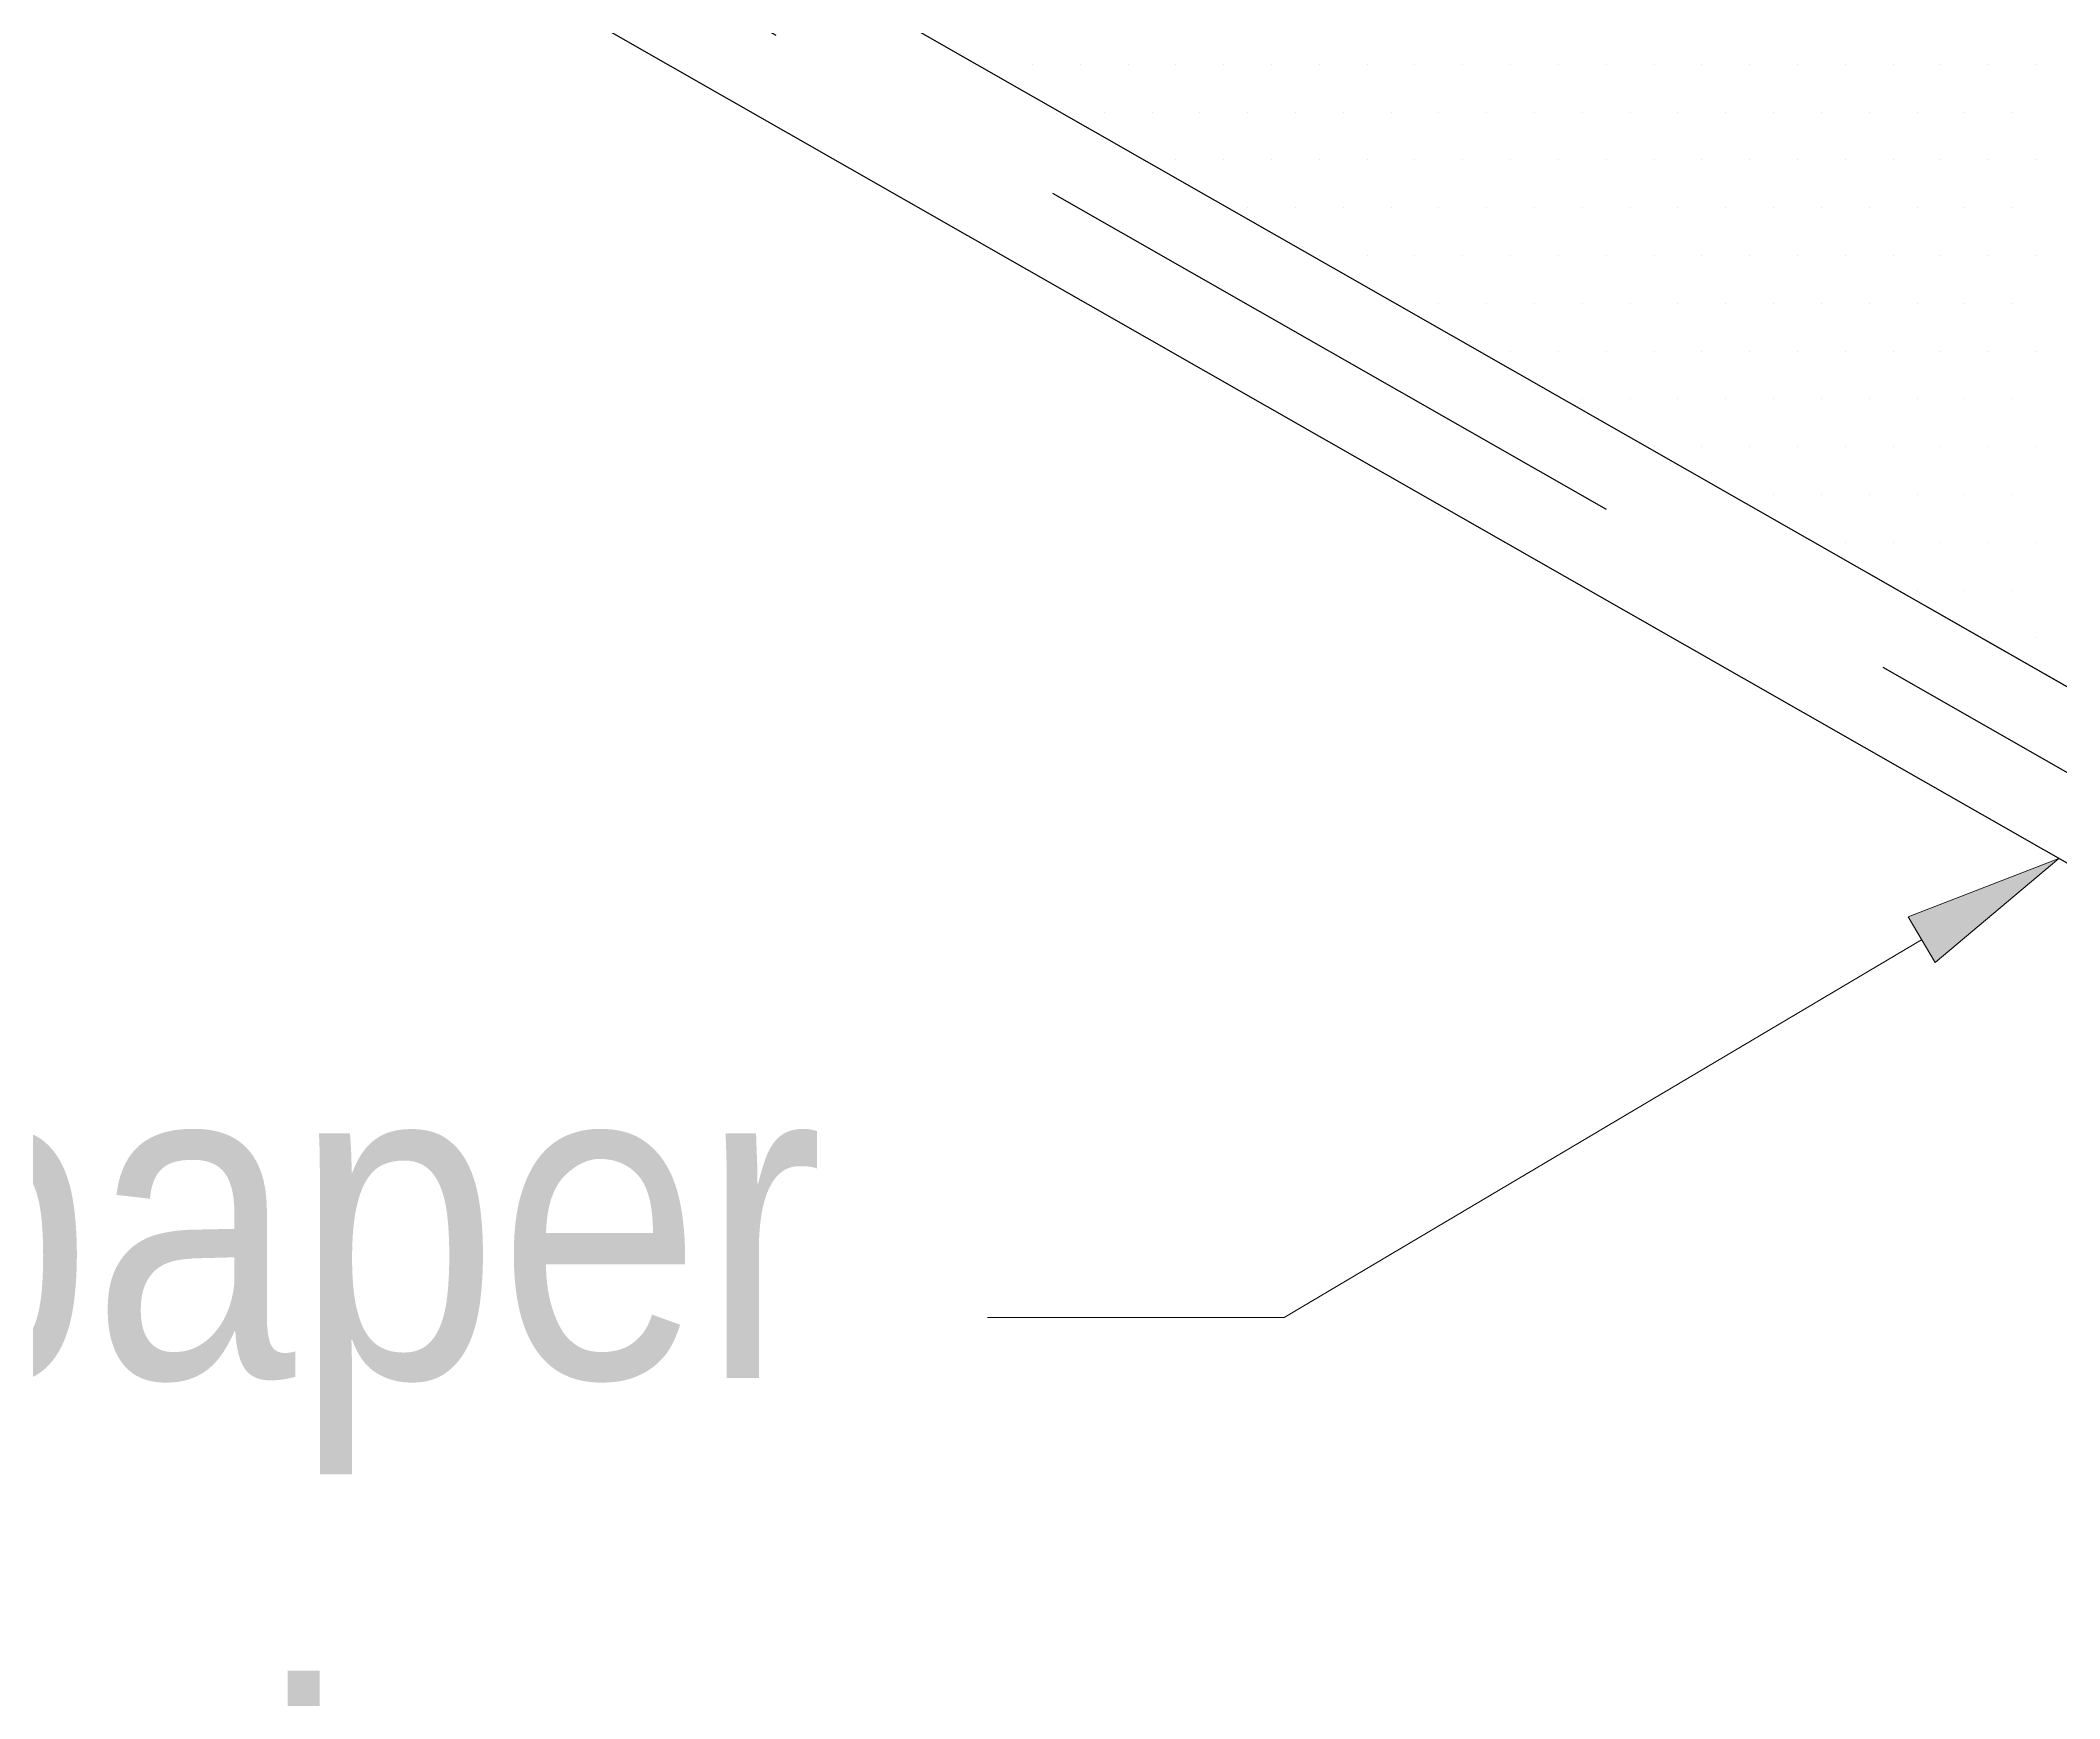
# Model space of a CAD drawing. Extents: x -1279 to 5791, y -3809 to 1769.
# Drawn here: x 777.9 to 834.9, y -2559.8 to -2513 of the extents above; entities that cross this region are included whole.
import ezdxf

# ---------------------------------------------------------------- set-up
doc = ezdxf.new("R2010")
doc.units = 0
doc.header["$MEASUREMENT"] = 0
doc.linetypes.add('AI-Linetype-46', pattern=[27, 18, -9])
for name, color, linetype, lineweight in [('.ATI-HATCH', 7, 'Continuous', 0), ('G-ANNO-TTLB', 7, 'Continuous', 0), ('TYVEK', 7, 'Continuous', 0)]:
    doc.layers.add(name, color=color, linetype=linetype, lineweight=lineweight)

# ---------------------------------------------------------------- blocks, each defined once
blk = doc.blocks.new('Block_79')
at = {"layer": '.ATI-HATCH'}
for points, knots in [([(755.049, -2466.185), (755.049, -2466.185), (746.651, -2471.044), (746.651, -2471.044), (746.651, -2471.044), (738.252, -2475.902), (738.252, -2475.902), (738.252, -2475.902), (872.648, -2552.645), (872.648, -2552.645), (872.648, -2552.645), (889.444, -2542.927), (889.444, -2542.927), (889.444, -2542.927), (755.049, -2466.185), (755.049, -2466.185)], [0, 0, 0, 0, 1, 1, 1, 2, 2, 2, 3, 3, 3, 4, 4, 4, 5, 5, 5, 5]), ([(828.188, -2498.294), (828.188, -2498.294), (827.469, -2507.538), (827.469, -2507.538), (827.469, -2507.538), (870.677, -2532.211), (870.677, -2532.211), (870.677, -2532.211), (871.397, -2522.967), (871.397, -2522.967), (871.397, -2522.967), (828.188, -2498.294), (828.188, -2498.294)], [0, 0, 0, 0, 1, 1, 1, 2, 2, 2, 3, 3, 3, 4, 4, 4, 4])]:
    blk.add_open_spline(points, degree=3, knots=knots, dxfattribs=at)
at = {"layer": '.ATI-HATCH', "color": 8, "lineweight": 0, "true_color": 0x808080}
for points in [[(804.576, -2513.644), (804.576, -2513.644), (804.576, -2513.644), (804.576, -2513.644)], [(805.926, -2513.644), (805.926, -2513.644), (805.926, -2513.644), (805.926, -2513.644)], [(807.276, -2513.644), (807.276, -2513.644), (807.276, -2513.644), (807.276, -2513.644)], [(808.626, -2513.644), (808.626, -2513.644), (808.626, -2513.644), (808.626, -2513.644)], [(809.976, -2513.644), (809.976, -2513.644), (809.976, -2513.644), (809.976, -2513.644)], [(811.326, -2513.644), (811.326, -2513.644), (811.326, -2513.644), (811.326, -2513.644)], [(812.676, -2513.644), (812.676, -2513.644), (812.676, -2513.644), (812.676, -2513.644)], [(814.026, -2513.644), (814.026, -2513.644), (814.026, -2513.644), (814.026, -2513.644)], [(815.376, -2513.644), (815.376, -2513.644), (815.376, -2513.644), (815.376, -2513.644)], [(816.726, -2513.644), (816.726, -2513.644), (816.726, -2513.644), (816.726, -2513.644)], [(818.076, -2513.644), (818.076, -2513.644), (818.076, -2513.644), (818.076, -2513.644)], [(819.426, -2513.644), (819.426, -2513.644), (819.426, -2513.644), (819.426, -2513.644)], [(820.776, -2513.644), (820.776, -2513.644), (820.776, -2513.644), (820.776, -2513.644)], [(822.126, -2513.644), (822.126, -2513.644), (822.126, -2513.644), (822.126, -2513.644)], [(823.476, -2513.644), (823.476, -2513.644), (823.476, -2513.644), (823.476, -2513.644)], [(824.826, -2513.644), (824.826, -2513.644), (824.826, -2513.644), (824.826, -2513.644)], [(826.176, -2513.644), (826.176, -2513.644), (826.176, -2513.644), (826.176, -2513.644)], [(827.526, -2513.644), (827.526, -2513.644), (827.526, -2513.644), (827.526, -2513.644)], [(828.876, -2513.644), (828.876, -2513.644), (828.876, -2513.644), (828.876, -2513.644)], [(830.226, -2513.644), (830.226, -2513.644), (830.226, -2513.644), (830.226, -2513.644)], [(831.576, -2513.644), (831.576, -2513.644), (831.576, -2513.644), (831.576, -2513.644)], [(832.926, -2513.644), (832.926, -2513.644), (832.926, -2513.644), (832.926, -2513.644)], [(834.276, -2513.644), (834.276, -2513.644), (834.276, -2513.644), (834.276, -2513.644)], [(807.951, -2514.994), (807.951, -2514.994), (807.951, -2514.994), (807.951, -2514.994)], [(809.301, -2514.994), (809.301, -2514.994), (809.301, -2514.994), (809.301, -2514.994)], [(810.651, -2514.994), (810.651, -2514.994), (810.651, -2514.994), (810.651, -2514.994)], [(812.001, -2514.994), (812.001, -2514.994), (812.001, -2514.994), (812.001, -2514.994)], [(813.351, -2514.994), (813.351, -2514.994), (813.351, -2514.994), (813.351, -2514.994)], [(814.701, -2514.994), (814.701, -2514.994), (814.701, -2514.994), (814.701, -2514.994)], [(816.051, -2514.994), (816.051, -2514.994), (816.051, -2514.994), (816.051, -2514.994)], [(817.401, -2514.994), (817.401, -2514.994), (817.401, -2514.994), (817.401, -2514.994)], [(818.751, -2514.994), (818.751, -2514.994), (818.751, -2514.994), (818.751, -2514.994)], [(820.101, -2514.994), (820.101, -2514.994), (820.101, -2514.994), (820.101, -2514.994)], [(821.451, -2514.994), (821.451, -2514.994), (821.451, -2514.994), (821.451, -2514.994)], [(822.801, -2514.994), (822.801, -2514.994), (822.801, -2514.994), (822.801, -2514.994)], [(824.151, -2514.994), (824.151, -2514.994), (824.151, -2514.994), (824.151, -2514.994)], [(825.501, -2514.994), (825.501, -2514.994), (825.501, -2514.994), (825.501, -2514.994)], [(826.851, -2514.994), (826.851, -2514.994), (826.851, -2514.994), (826.851, -2514.994)], [(828.201, -2514.994), (828.201, -2514.994), (828.201, -2514.994), (828.201, -2514.994)], [(829.551, -2514.994), (829.551, -2514.994), (829.551, -2514.994), (829.551, -2514.994)], [(830.901, -2514.994), (830.901, -2514.994), (830.901, -2514.994), (830.901, -2514.994)], [(832.251, -2514.994), (832.251, -2514.994), (832.251, -2514.994), (832.251, -2514.994)], [(833.601, -2514.994), (833.601, -2514.994), (833.601, -2514.994), (833.601, -2514.994)], [(809.976, -2516.344), (809.976, -2516.344), (809.976, -2516.344), (809.976, -2516.344)], [(811.326, -2516.344), (811.326, -2516.344), (811.326, -2516.344), (811.326, -2516.344)], [(812.676, -2516.344), (812.676, -2516.344), (812.676, -2516.344), (812.676, -2516.344)], [(814.026, -2516.344), (814.026, -2516.344), (814.026, -2516.344), (814.026, -2516.344)], [(815.376, -2516.344), (815.376, -2516.344), (815.376, -2516.344), (815.376, -2516.344)], [(816.726, -2516.344), (816.726, -2516.344), (816.726, -2516.344), (816.726, -2516.344)], [(818.076, -2516.344), (818.076, -2516.344), (818.076, -2516.344), (818.076, -2516.344)], [(819.426, -2516.344), (819.426, -2516.344), (819.426, -2516.344), (819.426, -2516.344)], [(820.776, -2516.344), (820.776, -2516.344), (820.776, -2516.344), (820.776, -2516.344)], [(822.126, -2516.344), (822.126, -2516.344), (822.126, -2516.344), (822.126, -2516.344)], [(823.476, -2516.344), (823.476, -2516.344), (823.476, -2516.344), (823.476, -2516.344)], [(824.826, -2516.344), (824.826, -2516.344), (824.826, -2516.344), (824.826, -2516.344)], [(826.176, -2516.344), (826.176, -2516.344), (826.176, -2516.344), (826.176, -2516.344)], [(827.526, -2516.344), (827.526, -2516.344), (827.526, -2516.344), (827.526, -2516.344)], [(828.876, -2516.344), (828.876, -2516.344), (828.876, -2516.344), (828.876, -2516.344)], [(830.226, -2516.344), (830.226, -2516.344), (830.226, -2516.344), (830.226, -2516.344)], [(831.576, -2516.344), (831.576, -2516.344), (831.576, -2516.344), (831.576, -2516.344)], [(832.926, -2516.344), (832.926, -2516.344), (832.926, -2516.344), (832.926, -2516.344)], [(834.276, -2516.344), (834.276, -2516.344), (834.276, -2516.344), (834.276, -2516.344)], [(812.001, -2517.694), (812.001, -2517.694), (812.001, -2517.694), (812.001, -2517.694)], [(813.351, -2517.694), (813.351, -2517.694), (813.351, -2517.694), (813.351, -2517.694)], [(814.701, -2517.694), (814.701, -2517.694), (814.701, -2517.694), (814.701, -2517.694)], [(816.051, -2517.694), (816.051, -2517.694), (816.051, -2517.694), (816.051, -2517.694)], [(817.401, -2517.694), (817.401, -2517.694), (817.401, -2517.694), (817.401, -2517.694)], [(818.751, -2517.694), (818.751, -2517.694), (818.751, -2517.694), (818.751, -2517.694)], [(820.101, -2517.694), (820.101, -2517.694), (820.101, -2517.694), (820.101, -2517.694)], [(821.451, -2517.694), (821.451, -2517.694), (821.451, -2517.694), (821.451, -2517.694)], [(822.801, -2517.694), (822.801, -2517.694), (822.801, -2517.694), (822.801, -2517.694)], [(824.151, -2517.694), (824.151, -2517.694), (824.151, -2517.694), (824.151, -2517.694)], [(825.501, -2517.694), (825.501, -2517.694), (825.501, -2517.694), (825.501, -2517.694)], [(826.851, -2517.694), (826.851, -2517.694), (826.851, -2517.694), (826.851, -2517.694)], [(828.201, -2517.694), (828.201, -2517.694), (828.201, -2517.694), (828.201, -2517.694)], [(829.551, -2517.694), (829.551, -2517.694), (829.551, -2517.694), (829.551, -2517.694)], [(830.901, -2517.694), (830.901, -2517.694), (830.901, -2517.694), (830.901, -2517.694)], [(832.251, -2517.694), (832.251, -2517.694), (832.251, -2517.694), (832.251, -2517.694)], [(833.601, -2517.694), (833.601, -2517.694), (833.601, -2517.694), (833.601, -2517.694)], [(814.026, -2519.044), (814.026, -2519.044), (814.026, -2519.044), (814.026, -2519.044)], [(815.376, -2519.044), (815.376, -2519.044), (815.376, -2519.044), (815.376, -2519.044)], [(816.726, -2519.044), (816.726, -2519.044), (816.726, -2519.044), (816.726, -2519.044)], [(818.076, -2519.044), (818.076, -2519.044), (818.076, -2519.044), (818.076, -2519.044)], [(819.426, -2519.044), (819.426, -2519.044), (819.426, -2519.044), (819.426, -2519.044)], [(820.776, -2519.044), (820.776, -2519.044), (820.776, -2519.044), (820.776, -2519.044)], [(822.126, -2519.044), (822.126, -2519.044), (822.126, -2519.044), (822.126, -2519.044)], [(823.476, -2519.044), (823.476, -2519.044), (823.476, -2519.044), (823.476, -2519.044)], [(824.826, -2519.044), (824.826, -2519.044), (824.826, -2519.044), (824.826, -2519.044)], [(826.176, -2519.044), (826.176, -2519.044), (826.176, -2519.044), (826.176, -2519.044)], [(827.526, -2519.044), (827.526, -2519.044), (827.526, -2519.044), (827.526, -2519.044)], [(828.876, -2519.044), (828.876, -2519.044), (828.876, -2519.044), (828.876, -2519.044)], [(830.226, -2519.044), (830.226, -2519.044), (830.226, -2519.044), (830.226, -2519.044)], [(831.576, -2519.044), (831.576, -2519.044), (831.576, -2519.044), (831.576, -2519.044)], [(832.926, -2519.044), (832.926, -2519.044), (832.926, -2519.044), (832.926, -2519.044)], [(834.276, -2519.044), (834.276, -2519.044), (834.276, -2519.044), (834.276, -2519.044)], [(817.401, -2520.394), (817.401, -2520.394), (817.401, -2520.394), (817.401, -2520.394)], [(818.751, -2520.394), (818.751, -2520.394), (818.751, -2520.394), (818.751, -2520.394)], [(820.101, -2520.394), (820.101, -2520.394), (820.101, -2520.394), (820.101, -2520.394)], [(821.451, -2520.394), (821.451, -2520.394), (821.451, -2520.394), (821.451, -2520.394)], [(822.801, -2520.394), (822.801, -2520.394), (822.801, -2520.394), (822.801, -2520.394)], [(824.151, -2520.394), (824.151, -2520.394), (824.151, -2520.394), (824.151, -2520.394)], [(825.501, -2520.394), (825.501, -2520.394), (825.501, -2520.394), (825.501, -2520.394)], [(826.851, -2520.394), (826.851, -2520.394), (826.851, -2520.394), (826.851, -2520.394)], [(828.201, -2520.394), (828.201, -2520.394), (828.201, -2520.394), (828.201, -2520.394)], [(829.551, -2520.394), (829.551, -2520.394), (829.551, -2520.394), (829.551, -2520.394)], [(830.901, -2520.394), (830.901, -2520.394), (830.901, -2520.394), (830.901, -2520.394)], [(832.251, -2520.394), (832.251, -2520.394), (832.251, -2520.394), (832.251, -2520.394)], [(833.601, -2520.394), (833.601, -2520.394), (833.601, -2520.394), (833.601, -2520.394)], [(819.426, -2521.744), (819.426, -2521.744), (819.426, -2521.744), (819.426, -2521.744)], [(820.776, -2521.744), (820.776, -2521.744), (820.776, -2521.744), (820.776, -2521.744)], [(822.126, -2521.744), (822.126, -2521.744), (822.126, -2521.744), (822.126, -2521.744)], [(823.476, -2521.744), (823.476, -2521.744), (823.476, -2521.744), (823.476, -2521.744)], [(824.826, -2521.744), (824.826, -2521.744), (824.826, -2521.744), (824.826, -2521.744)], [(826.176, -2521.744), (826.176, -2521.744), (826.176, -2521.744), (826.176, -2521.744)], [(827.526, -2521.744), (827.526, -2521.744), (827.526, -2521.744), (827.526, -2521.744)], [(828.876, -2521.744), (828.876, -2521.744), (828.876, -2521.744), (828.876, -2521.744)], [(830.226, -2521.744), (830.226, -2521.744), (830.226, -2521.744), (830.226, -2521.744)], [(831.576, -2521.744), (831.576, -2521.744), (831.576, -2521.744), (831.576, -2521.744)], [(832.926, -2521.744), (832.926, -2521.744), (832.926, -2521.744), (832.926, -2521.744)], [(834.276, -2521.744), (834.276, -2521.744), (834.276, -2521.744), (834.276, -2521.744)], [(821.451, -2523.094), (821.451, -2523.094), (821.451, -2523.094), (821.451, -2523.094)], [(822.801, -2523.094), (822.801, -2523.094), (822.801, -2523.094), (822.801, -2523.094)], [(824.151, -2523.094), (824.151, -2523.094), (824.151, -2523.094), (824.151, -2523.094)], [(825.501, -2523.094), (825.501, -2523.094), (825.501, -2523.094), (825.501, -2523.094)], [(826.851, -2523.094), (826.851, -2523.094), (826.851, -2523.094), (826.851, -2523.094)], [(828.201, -2523.094), (828.201, -2523.094), (828.201, -2523.094), (828.201, -2523.094)], [(829.551, -2523.094), (829.551, -2523.094), (829.551, -2523.094), (829.551, -2523.094)], [(830.901, -2523.094), (830.901, -2523.094), (830.901, -2523.094), (830.901, -2523.094)], [(832.251, -2523.094), (832.251, -2523.094), (832.251, -2523.094), (832.251, -2523.094)], [(833.601, -2523.094), (833.601, -2523.094), (833.601, -2523.094), (833.601, -2523.094)], [(823.476, -2524.444), (823.476, -2524.444), (823.476, -2524.444), (823.476, -2524.444)], [(824.826, -2524.444), (824.826, -2524.444), (824.826, -2524.444), (824.826, -2524.444)], [(826.176, -2524.444), (826.176, -2524.444), (826.176, -2524.444), (826.176, -2524.444)], [(827.526, -2524.444), (827.526, -2524.444), (827.526, -2524.444), (827.526, -2524.444)], [(828.876, -2524.444), (828.876, -2524.444), (828.876, -2524.444), (828.876, -2524.444)], [(830.226, -2524.444), (830.226, -2524.444), (830.226, -2524.444), (830.226, -2524.444)], [(831.576, -2524.444), (831.576, -2524.444), (831.576, -2524.444), (831.576, -2524.444)], [(832.926, -2524.444), (832.926, -2524.444), (832.926, -2524.444), (832.926, -2524.444)], [(834.276, -2524.444), (834.276, -2524.444), (834.276, -2524.444), (834.276, -2524.444)], [(826.851, -2525.794), (826.851, -2525.794), (826.851, -2525.794), (826.851, -2525.794)], [(828.201, -2525.794), (828.201, -2525.794), (828.201, -2525.794), (828.201, -2525.794)], [(829.551, -2525.794), (829.551, -2525.794), (829.551, -2525.794), (829.551, -2525.794)], [(830.901, -2525.794), (830.901, -2525.794), (830.901, -2525.794), (830.901, -2525.794)], [(832.251, -2525.794), (832.251, -2525.794), (832.251, -2525.794), (832.251, -2525.794)], [(833.601, -2525.794), (833.601, -2525.794), (833.601, -2525.794), (833.601, -2525.794)], [(828.876, -2527.144), (828.876, -2527.144), (828.876, -2527.144), (828.876, -2527.144)], [(830.226, -2527.144), (830.226, -2527.144), (830.226, -2527.144), (830.226, -2527.144)], [(831.576, -2527.144), (831.576, -2527.144), (831.576, -2527.144), (831.576, -2527.144)], [(832.926, -2527.144), (832.926, -2527.144), (832.926, -2527.144), (832.926, -2527.144)], [(834.276, -2527.144), (834.276, -2527.144), (834.276, -2527.144), (834.276, -2527.144)], [(830.901, -2528.494), (830.901, -2528.494), (830.901, -2528.494), (830.901, -2528.494)], [(832.251, -2528.494), (832.251, -2528.494), (832.251, -2528.494), (832.251, -2528.494)], [(833.601, -2528.494), (833.601, -2528.494), (833.601, -2528.494), (833.601, -2528.494)], [(832.926, -2529.844), (832.926, -2529.844), (832.926, -2529.844), (832.926, -2529.844)], [(834.276, -2529.844), (834.276, -2529.844), (834.276, -2529.844), (834.276, -2529.844)]]:
    blk.add_open_spline(points, degree=3, dxfattribs=at)
blk = doc.blocks.new('Block_136')
at = {"layer": 'TYVEK', "char_height": 0.2, "attachment_point": 7}
for s, insert in [('\\C18;\\c0;\\FArial Narrow|b0|i0|c1;\\H8.999997;\\W1.000000;Release paper', (732.961, -2553.461)), ('\\C18;\\c0;\\FArial Narrow|b0|i0|c1;\\H8.999997;\\W1.000000;for backdam', (744.085, -2568.615))]:
    blk.add_mtext(s, dxfattribs=dict(at, insert=insert))
blk = doc.blocks.new('Block_135')
at = {"layer": 'TYVEK', "true_color": 0x000000, "transparency": 33554483}
h = blk.add_hatch(color=18, dxfattribs=at)
h.dxf.hatch_style = 2
h.paths.add_polyline_path([(830.649, -2537.723), (834.903, -2536.074), (831.414, -2539.013)])
at = {"layer": 'TYVEK', "color": 18, "lineweight": 0, "true_color": 0x000000}
for p, q in [((831.032, -2538.368), (813.028, -2549.036)), ((813.028, -2549.036), (804.66, -2549.036))]:
    blk.add_line(p, q, dxfattribs=at)
at = {"layer": 'TYVEK'}
blk.add_lwpolyline([(830.649, -2537.723), (834.903, -2536.074), (831.414, -2539.013), (831.414, -2539.013)], close=True, dxfattribs=at)
blk.add_blockref('Block_136', (0, 0), dxfattribs=at)

msp = doc.modelspace()

# ---------------------------------------------------------------- hatches: boundary and pattern name
at = {"layer": 'G-ANNO-TTLB', "true_color": 0xff00ff, "transparency": 33554687}
h = msp.add_hatch(color=6, dxfattribs=at)
edge = h.paths.add_edge_path()
edge.add_spline(control_points=[(1773.018, -3692.604), (1773.018, -3692.604), (-1156.5, -3692.604), (-1156.5, -3692.604), (-1156.5, -3692.604), (-1156.5, -1235.604), (-1156.5, -1235.604), (-1156.5, -1235.604), (1773.018, -1235.604), (1773.018, -1235.604), (1773.018, -1235.604), (1773.018, -3692.604), (1773.018, -3692.604)], knot_values=[0, 0, 0, 0, 1, 1, 1, 2, 2, 2, 3, 3, 3, 4, 4, 4, 4], degree=3, periodic=0)
edge = h.paths.add_edge_path()
edge.add_spline(control_points=[(-1147.5, -1244.604), (-1147.5, -1244.604), (-1147.5, -3683.604), (-1147.5, -3683.604), (-1147.5, -3683.604), (1764.018, -3683.604), (1764.018, -3683.604), (1764.018, -3683.604), (1764.018, -1244.604), (1764.018, -1244.604), (1764.018, -1244.604), (-1147.5, -1244.604), (-1147.5, -1244.604)], knot_values=[0, 0, 0, 0, 1, 1, 1, 2, 2, 2, 3, 3, 3, 4, 4, 4, 4], degree=3, periodic=0)
edge.add_line((-1147.5, -1244.604), (-1147.5, -1244.604))

# ---------------------------------------------------------------- linework, layer by layer
at = {"layer": 'G-ANNO-TTLB'}
for points in [[(1773.018, -3692.604), (1773.018, -3692.604), (-1156.5, -3692.604), (-1156.5, -3692.604), (-1156.5, -3692.604), (-1156.5, -1235.604), (-1156.5, -1235.604), (-1156.5, -1235.604), (1773.018, -1235.604), (1773.018, -1235.604), (1773.018, -1235.604), (1773.018, -3692.604), (1773.018, -3692.604)], [(-1147.5, -1244.604), (-1147.5, -1244.604), (-1147.5, -3683.604), (-1147.5, -3683.604), (-1147.5, -3683.604), (1764.018, -3683.604), (1764.018, -3683.604), (1764.018, -3683.604), (1764.018, -1244.604), (1764.018, -1244.604), (1764.018, -1244.604), (-1147.5, -1244.604), (-1147.5, -1244.604)]]:
    msp.add_open_spline(points, degree=3, knots=[0, 0, 0, 0, 1, 1, 1, 2, 2, 2, 3, 3, 3, 4, 4, 4, 4], dxfattribs=at)
at = {"layer": 'TYVEK', "color": 4, "lineweight": 25, "true_color": 0x00ffff}
for p, q in [((872.648, -2552.645), (738.252, -2475.902)), ((872.648, -2557.627), (738.252, -2480.885))]:
    msp.add_line(p, q, dxfattribs=at)
at = {"layer": 'TYVEK', "color": 4, "linetype": 'AI-Linetype-46', "lineweight": 25, "true_color": 0x00ffff}
msp.add_line((736.153, -2477.117), (870.548, -2553.86), dxfattribs=at)

# ---------------------------------------------------------------- block references
at = {"layer": '.ATI-HATCH'}
msp.add_blockref('Block_79', (0, 0), dxfattribs=at)
at = {"layer": 'TYVEK'}
msp.add_blockref('Block_135', (0, 0), dxfattribs=at)

doc.saveas('drawing.dxf')
